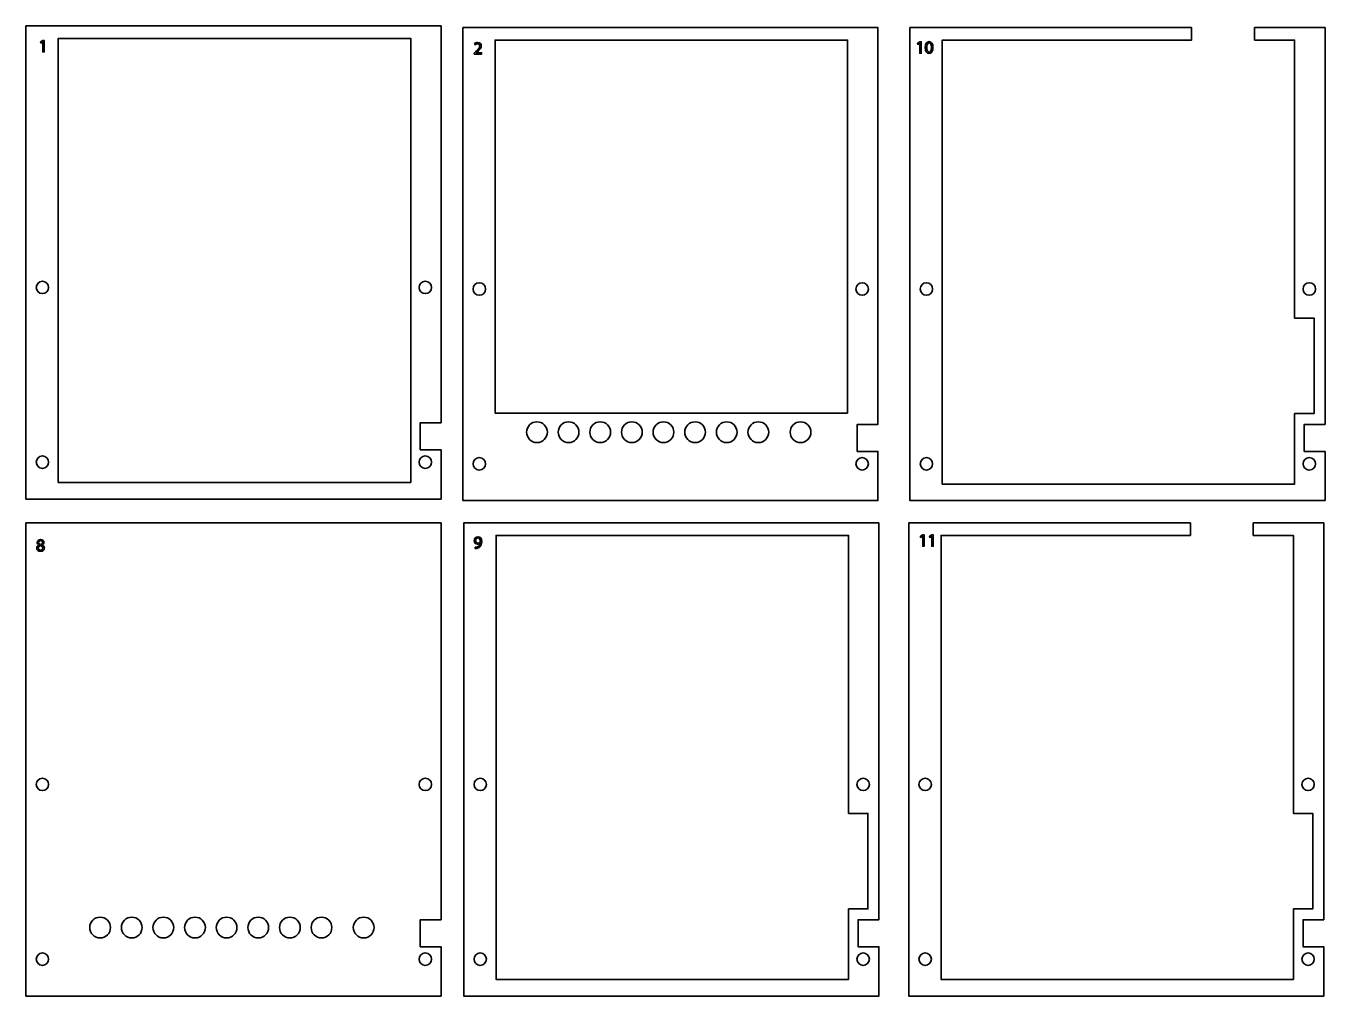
# Model space of a CAD drawing. Header units: inches. Extents: x -46 to 267, y -203 to 31.
import ezdxf

# ---------------------------------------------------------------- set-up
doc = ezdxf.new("R2010")
doc.units = ezdxf.units.IN
doc.header["$MEASUREMENT"] = 0
doc.layers.add('Layer 1', color=7, linetype='Continuous')

# ---------------------------------------------------------------- blocks, each defined once
blk = doc.blocks.new('block 2')
at = {"layer": 'Layer 1', "color": 155, "lineweight": 35, "true_color": 0x2d69b1}
blk.add_open_spline([(62.28, 23.87), (62.28, 23.87), (62.28, 24.1), (62.28, 24.1), (62.28, 24.1), (62.57, 24.38), (62.57, 24.38), (63.28, 25.05), (63.59, 25.4), (63.6, 25.82), (63.6, 26.1), (63.46, 26.36), (63.05, 26.36), (62.8, 26.36), (62.6, 26.23), (62.47, 26.12), (62.47, 26.12), (62.35, 26.39), (62.35, 26.39), (62.54, 26.55), (62.81, 26.67), (63.13, 26.67), (63.72, 26.67), (63.97, 26.26), (63.97, 25.87), (63.97, 25.36), (63.6, 24.95), (63.02, 24.39), (63.02, 24.39), (62.8, 24.19), (62.8, 24.19), (62.8, 24.19), (62.8, 24.18), (62.8, 24.18), (62.8, 24.18), (64.04, 24.18), (64.04, 24.18), (64.04, 24.18), (64.04, 23.87), (64.04, 23.87), (64.04, 23.87), (62.28, 23.87), (62.28, 23.87)], degree=3, knots=[0, 0, 0, 0, 1, 1, 1, 2, 2, 2, 3, 3, 3, 4, 4, 4, 5, 5, 5, 6, 6, 6, 7, 7, 7, 8, 8, 8, 9, 9, 9, 10, 10, 10, 11, 11, 11, 12, 12, 12, 13, 13, 13, 14, 14, 14, 14], dxfattribs=at)
blk = doc.blocks.new('block 4')
at = {"layer": 'Layer 1', "color": 22, "lineweight": 35, "true_color": 0xd41b19}
blk.add_open_spline([(138.38, -67.24), (138.38, -65.86), (139.5, -64.74), (140.88, -64.74), (142.26, -64.74), (143.38, -65.86), (143.38, -67.24), (143.38, -68.62), (142.26, -69.74), (140.88, -69.74), (139.5, -69.74), (138.38, -68.62), (138.38, -67.24)], degree=3, knots=[0, 0, 0, 0, 1, 1, 1, 2, 2, 2, 3, 3, 3, 4, 4, 4, 4], dxfattribs=at)
blk = doc.blocks.new('block 5')
at = {"layer": 'Layer 1', "color": 22, "lineweight": 35, "true_color": 0xd41b19}
blk.add_open_spline([(128.22, -67.24), (128.22, -65.86), (129.34, -64.74), (130.72, -64.74), (132.1, -64.74), (133.22, -65.86), (133.22, -67.24), (133.22, -68.62), (132.1, -69.74), (130.72, -69.74), (129.34, -69.74), (128.22, -68.62), (128.22, -67.24)], degree=3, knots=[0, 0, 0, 0, 1, 1, 1, 2, 2, 2, 3, 3, 3, 4, 4, 4, 4], dxfattribs=at)
blk = doc.blocks.new('block 6')
at = {"layer": 'Layer 1', "color": 22, "lineweight": 35, "true_color": 0xd41b19}
blk.add_open_spline([(120.6, -67.24), (120.6, -65.86), (121.72, -64.74), (123.1, -64.74), (124.48, -64.74), (125.6, -65.86), (125.6, -67.24), (125.6, -68.62), (124.48, -69.74), (123.1, -69.74), (121.72, -69.74), (120.6, -68.62), (120.6, -67.24)], degree=3, knots=[0, 0, 0, 0, 1, 1, 1, 2, 2, 2, 3, 3, 3, 4, 4, 4, 4], dxfattribs=at)
blk = doc.blocks.new('block 7')
at = {"layer": 'Layer 1', "color": 22, "lineweight": 35, "true_color": 0xd41b19}
blk.add_open_spline([(112.98, -67.24), (112.98, -65.86), (114.1, -64.74), (115.48, -64.74), (116.86, -64.74), (117.98, -65.86), (117.98, -67.24), (117.98, -68.62), (116.86, -69.74), (115.48, -69.74), (114.1, -69.74), (112.98, -68.62), (112.98, -67.24)], degree=3, knots=[0, 0, 0, 0, 1, 1, 1, 2, 2, 2, 3, 3, 3, 4, 4, 4, 4], dxfattribs=at)
blk = doc.blocks.new('block 8')
at = {"layer": 'Layer 1', "color": 22, "lineweight": 35, "true_color": 0xd41b19}
blk.add_open_spline([(105.36, -67.24), (105.36, -65.86), (106.48, -64.74), (107.86, -64.74), (109.24, -64.74), (110.36, -65.86), (110.36, -67.24), (110.36, -68.62), (109.24, -69.74), (107.86, -69.74), (106.48, -69.74), (105.36, -68.62), (105.36, -67.24)], degree=3, knots=[0, 0, 0, 0, 1, 1, 1, 2, 2, 2, 3, 3, 3, 4, 4, 4, 4], dxfattribs=at)
blk = doc.blocks.new('block 9')
at = {"layer": 'Layer 1', "color": 22, "lineweight": 35, "true_color": 0xd41b19}
blk.add_open_spline([(97.74, -67.24), (97.74, -65.86), (98.86, -64.74), (100.24, -64.74), (101.62, -64.74), (102.74, -65.86), (102.74, -67.24), (102.74, -68.62), (101.62, -69.74), (100.24, -69.74), (98.86, -69.74), (97.74, -68.62), (97.74, -67.24)], degree=3, knots=[0, 0, 0, 0, 1, 1, 1, 2, 2, 2, 3, 3, 3, 4, 4, 4, 4], dxfattribs=at)
blk = doc.blocks.new('block 10')
at = {"layer": 'Layer 1', "color": 22, "lineweight": 35, "true_color": 0xd41b19}
blk.add_open_spline([(90.12, -67.24), (90.12, -65.86), (91.24, -64.74), (92.62, -64.74), (94, -64.74), (95.12, -65.86), (95.12, -67.24), (95.12, -68.62), (94, -69.74), (92.62, -69.74), (91.24, -69.74), (90.12, -68.62), (90.12, -67.24)], degree=3, knots=[0, 0, 0, 0, 1, 1, 1, 2, 2, 2, 3, 3, 3, 4, 4, 4, 4], dxfattribs=at)
blk = doc.blocks.new('block 11')
at = {"layer": 'Layer 1', "color": 22, "lineweight": 35, "true_color": 0xd41b19}
blk.add_open_spline([(82.5, -67.24), (82.5, -65.86), (83.62, -64.74), (85, -64.74), (86.38, -64.74), (87.5, -65.86), (87.5, -67.24), (87.5, -68.62), (86.38, -69.74), (85, -69.74), (83.62, -69.74), (82.5, -68.62), (82.5, -67.24)], degree=3, knots=[0, 0, 0, 0, 1, 1, 1, 2, 2, 2, 3, 3, 3, 4, 4, 4, 4], dxfattribs=at)
blk = doc.blocks.new('block 12')
at = {"layer": 'Layer 1', "color": 22, "lineweight": 35, "true_color": 0xd41b19}
blk.add_open_spline([(74.88, -67.24), (74.88, -65.86), (76, -64.74), (77.38, -64.74), (78.76, -64.74), (79.88, -65.86), (79.88, -67.24), (79.88, -68.62), (78.76, -69.74), (77.38, -69.74), (76, -69.74), (74.88, -68.62), (74.88, -67.24)], degree=3, knots=[0, 0, 0, 0, 1, 1, 1, 2, 2, 2, 3, 3, 3, 4, 4, 4, 4], dxfattribs=at)
blk = doc.blocks.new('block 3')
at = {"layer": 'Layer 1'}
for name in ['block 12', 'block 11', 'block 10', 'block 9', 'block 8', 'block 7', 'block 6', 'block 5', 'block 4']:
    blk.add_blockref(name, (0, 0), dxfattribs=at)
blk = doc.blocks.new('block 13')
at = {"layer": 'Layer 1', "color": 155, "lineweight": 35, "true_color": 0x2d69b1}
blk.add_lwpolyline([(-41.67, 26.79), (-41.68, 26.79), (-42.15, 26.54), (-42.23, 26.82), (-41.63, 27.14), (-41.31, 27.14), (-41.31, 24.39), (-41.67, 24.39), (-41.67, 26.79)], dxfattribs=at)
blk = doc.blocks.new('block 15')
at = {"layer": 'Layer 1', "color": 12, "lineweight": 35, "true_color": 0xd41919}
blk.add_open_spline([(33.13, -186.61), (33.13, -185.23), (34.25, -184.11), (35.63, -184.11), (37.01, -184.11), (38.13, -185.23), (38.13, -186.61), (38.13, -187.99), (37.01, -189.11), (35.63, -189.11), (34.25, -189.11), (33.13, -187.99), (33.13, -186.61)], degree=3, knots=[0, 0, 0, 0, 1, 1, 1, 2, 2, 2, 3, 3, 3, 4, 4, 4, 4], dxfattribs=at)
blk = doc.blocks.new('block 16')
at = {"layer": 'Layer 1', "color": 12, "lineweight": 35, "true_color": 0xd41919}
blk.add_open_spline([(22.97, -186.61), (22.97, -185.23), (24.09, -184.11), (25.47, -184.11), (26.85, -184.11), (27.97, -185.23), (27.97, -186.61), (27.97, -187.99), (26.85, -189.11), (25.47, -189.11), (24.09, -189.11), (22.97, -187.99), (22.97, -186.61)], degree=3, knots=[0, 0, 0, 0, 1, 1, 1, 2, 2, 2, 3, 3, 3, 4, 4, 4, 4], dxfattribs=at)
blk = doc.blocks.new('block 17')
at = {"layer": 'Layer 1', "color": 12, "lineweight": 35, "true_color": 0xd41919}
blk.add_open_spline([(15.35, -186.61), (15.35, -185.23), (16.47, -184.11), (17.85, -184.11), (19.23, -184.11), (20.35, -185.23), (20.35, -186.61), (20.35, -187.99), (19.23, -189.11), (17.85, -189.11), (16.47, -189.11), (15.35, -187.99), (15.35, -186.61)], degree=3, knots=[0, 0, 0, 0, 1, 1, 1, 2, 2, 2, 3, 3, 3, 4, 4, 4, 4], dxfattribs=at)
blk = doc.blocks.new('block 18')
at = {"layer": 'Layer 1', "color": 12, "lineweight": 35, "true_color": 0xd41919}
blk.add_open_spline([(7.73, -186.61), (7.73, -185.23), (8.85, -184.11), (10.23, -184.11), (11.61, -184.11), (12.73, -185.23), (12.73, -186.61), (12.73, -187.99), (11.61, -189.11), (10.23, -189.11), (8.85, -189.11), (7.73, -187.99), (7.73, -186.61)], degree=3, knots=[0, 0, 0, 0, 1, 1, 1, 2, 2, 2, 3, 3, 3, 4, 4, 4, 4], dxfattribs=at)
blk = doc.blocks.new('block 19')
at = {"layer": 'Layer 1', "color": 12, "lineweight": 35, "true_color": 0xd41919}
blk.add_open_spline([(0.11, -186.61), (0.11, -185.23), (1.23, -184.11), (2.61, -184.11), (3.99, -184.11), (5.11, -185.23), (5.11, -186.61), (5.11, -187.99), (3.99, -189.11), (2.61, -189.11), (1.23, -189.11), (0.11, -187.99), (0.11, -186.61)], degree=3, knots=[0, 0, 0, 0, 1, 1, 1, 2, 2, 2, 3, 3, 3, 4, 4, 4, 4], dxfattribs=at)
blk = doc.blocks.new('block 20')
at = {"layer": 'Layer 1', "color": 12, "lineweight": 35, "true_color": 0xd41919}
blk.add_open_spline([(-7.51, -186.61), (-7.51, -185.23), (-6.39, -184.11), (-5.01, -184.11), (-3.63, -184.11), (-2.51, -185.23), (-2.51, -186.61), (-2.51, -187.99), (-3.63, -189.11), (-5.01, -189.11), (-6.39, -189.11), (-7.51, -187.99), (-7.51, -186.61)], degree=3, knots=[0, 0, 0, 0, 1, 1, 1, 2, 2, 2, 3, 3, 3, 4, 4, 4, 4], dxfattribs=at)
blk = doc.blocks.new('block 21')
at = {"layer": 'Layer 1', "color": 12, "lineweight": 35, "true_color": 0xd41919}
blk.add_open_spline([(-15.13, -186.61), (-15.13, -185.23), (-14.01, -184.11), (-12.63, -184.11), (-11.25, -184.11), (-10.13, -185.23), (-10.13, -186.61), (-10.13, -187.99), (-11.25, -189.11), (-12.63, -189.11), (-14.01, -189.11), (-15.13, -187.99), (-15.13, -186.61)], degree=3, knots=[0, 0, 0, 0, 1, 1, 1, 2, 2, 2, 3, 3, 3, 4, 4, 4, 4], dxfattribs=at)
blk = doc.blocks.new('block 22')
at = {"layer": 'Layer 1', "color": 12, "lineweight": 35, "true_color": 0xd41919}
blk.add_open_spline([(-22.75, -186.61), (-22.75, -185.23), (-21.63, -184.11), (-20.25, -184.11), (-18.87, -184.11), (-17.75, -185.23), (-17.75, -186.61), (-17.75, -187.99), (-18.87, -189.11), (-20.25, -189.11), (-21.63, -189.11), (-22.75, -187.99), (-22.75, -186.61)], degree=3, knots=[0, 0, 0, 0, 1, 1, 1, 2, 2, 2, 3, 3, 3, 4, 4, 4, 4], dxfattribs=at)
blk = doc.blocks.new('block 23')
at = {"layer": 'Layer 1', "color": 12, "lineweight": 35, "true_color": 0xd41919}
blk.add_open_spline([(-30.37, -186.61), (-30.37, -185.23), (-29.25, -184.11), (-27.87, -184.11), (-26.49, -184.11), (-25.37, -185.23), (-25.37, -186.61), (-25.37, -187.99), (-26.49, -189.11), (-27.87, -189.11), (-29.25, -189.11), (-30.37, -187.99), (-30.37, -186.61)], degree=3, knots=[0, 0, 0, 0, 1, 1, 1, 2, 2, 2, 3, 3, 3, 4, 4, 4, 4], dxfattribs=at)
blk = doc.blocks.new('block 14')
at = {"layer": 'Layer 1'}
for name in ['block 23', 'block 22', 'block 21', 'block 20', 'block 19', 'block 18', 'block 17', 'block 16', 'block 15']:
    blk.add_blockref(name, (0, 0), dxfattribs=at)
blk = doc.blocks.new('block 24')
at = {"layer": 'Layer 1', "color": 155, "lineweight": 35, "true_color": 0x2d69b1}
for points, knots in [([(-43.15, -95.2), (-43.15, -94.85), (-42.95, -94.61), (-42.61, -94.46), (-42.61, -94.46), (-42.61, -94.45), (-42.61, -94.45), (-42.92, -94.31), (-43.05, -94.07), (-43.05, -93.83), (-43.05, -93.4), (-42.68, -93.1), (-42.2, -93.1), (-41.67, -93.1), (-41.4, -93.44), (-41.4, -93.78), (-41.4, -94.01), (-41.51, -94.26), (-41.85, -94.42), (-41.85, -94.42), (-41.85, -94.43), (-41.85, -94.43), (-41.51, -94.57), (-41.3, -94.81), (-41.3, -95.14), (-41.3, -95.62), (-41.71, -95.94), (-42.23, -95.94), (-42.81, -95.94), (-43.15, -95.6), (-43.15, -95.2)], [0, 0, 0, 0, 1, 1, 1, 2, 2, 2, 3, 3, 3, 4, 4, 4, 5, 5, 5, 6, 6, 6, 7, 7, 7, 8, 8, 8, 9, 9, 9, 10, 10, 10, 10]), ([(-42.7, -93.81), (-42.7, -94.08), (-42.49, -94.23), (-42.17, -94.32), (-41.94, -94.23), (-41.75, -94.07), (-41.75, -93.82), (-41.75, -93.6), (-41.89, -93.37), (-42.22, -93.37), (-42.53, -93.37), (-42.7, -93.57), (-42.7, -93.81)], [0, 0, 0, 0, 1, 1, 1, 2, 2, 2, 3, 3, 3, 4, 4, 4, 4]), ([(-41.67, -95.18), (-41.67, -94.85), (-41.91, -94.69), (-42.28, -94.58), (-42.6, -94.68), (-42.77, -94.89), (-42.77, -95.15), (-42.79, -95.43), (-42.58, -95.67), (-42.22, -95.67), (-41.89, -95.67), (-41.67, -95.47), (-41.67, -95.18)], [0, 0, 0, 0, 1, 1, 1, 2, 2, 2, 3, 3, 3, 4, 4, 4, 4])]:
    blk.add_open_spline(points, degree=3, knots=knots, dxfattribs=at)
blk = doc.blocks.new('block 25')
at = {"layer": 'Layer 1', "color": 155, "lineweight": 35, "true_color": 0x2d69b1}
for points, knots in [([(62.47, -94.96), (62.55, -94.96), (62.64, -94.96), (62.77, -94.94), (62.98, -94.91), (63.19, -94.82), (63.34, -94.68), (63.53, -94.51), (63.66, -94.27), (63.71, -93.94), (63.71, -93.94), (63.7, -93.94), (63.7, -93.94), (63.54, -94.13), (63.32, -94.24), (63.05, -94.24), (62.55, -94.24), (62.24, -93.87), (62.24, -93.4), (62.24, -92.88), (62.61, -92.42), (63.18, -92.42), (63.74, -92.42), (64.08, -92.88), (64.08, -93.58), (64.08, -94.19), (63.88, -94.61), (63.61, -94.87), (63.4, -95.08), (63.11, -95.21), (62.81, -95.24), (62.68, -95.26), (62.56, -95.26), (62.47, -95.26), (62.47, -95.26), (62.47, -94.96), (62.47, -94.96)], [0, 0, 0, 0, 1, 1, 1, 2, 2, 2, 3, 3, 3, 4, 4, 4, 5, 5, 5, 6, 6, 6, 7, 7, 7, 8, 8, 8, 9, 9, 9, 10, 10, 10, 11, 11, 11, 12, 12, 12, 12]), ([(62.6, -93.37), (62.6, -93.72), (62.81, -93.96), (63.13, -93.96), (63.38, -93.96), (63.58, -93.83), (63.67, -93.67), (63.7, -93.64), (63.71, -93.59), (63.71, -93.53), (63.71, -93.06), (63.53, -92.7), (63.15, -92.7), (62.83, -92.7), (62.6, -92.98), (62.6, -93.37)], [0, 0, 0, 0, 1, 1, 1, 2, 2, 2, 3, 3, 3, 4, 4, 4, 5, 5, 5, 5])]:
    blk.add_open_spline(points, degree=3, knots=knots, dxfattribs=at)
blk = doc.blocks.new('block 26')
at = {"layer": 'Layer 1', "color": 155, "lineweight": 35, "true_color": 0x2d69b1}
blk.add_lwpolyline([(169.6, 26.48), (169.59, 26.48), (169.11, 26.22), (169.04, 26.5), (169.64, 26.83), (169.96, 26.83), (169.96, 24.08), (169.6, 24.08), (169.6, 26.48)], dxfattribs=at)
for points in [[(172.79, 25.48), (172.79, 24.54), (172.44, 24.03), (171.83, 24.03), (171.3, 24.03), (170.93, 24.53), (170.92, 25.44), (170.92, 26.36), (171.32, 26.87), (171.88, 26.87), (172.46, 26.87), (172.79, 26.36), (172.79, 25.48)], [(171.3, 25.44), (171.3, 24.72), (171.52, 24.32), (171.86, 24.32), (172.24, 24.32), (172.42, 24.76), (172.42, 25.46), (172.42, 26.14), (172.25, 26.58), (171.86, 26.58), (171.53, 26.58), (171.3, 26.19), (171.3, 25.44)]]:
    blk.add_open_spline(points, degree=3, knots=[0, 0, 0, 0, 1, 1, 1, 2, 2, 2, 3, 3, 3, 4, 4, 4, 4], dxfattribs=at)
blk = doc.blocks.new('block 27')
at = {"layer": 'Layer 1', "color": 155, "lineweight": 35, "true_color": 0x2d69b1}
for points in [[(170.31, -92.34), (170.3, -92.34), (169.82, -92.6), (169.75, -92.31), (170.35, -91.99), (170.67, -91.99), (170.67, -94.74), (170.31, -94.74), (170.31, -92.34)], [(172.48, -92.34), (172.47, -92.34), (172, -92.6), (171.92, -92.31), (172.53, -91.99), (172.84, -91.99), (172.84, -94.74), (172.48, -94.74), (172.48, -92.34)]]:
    blk.add_lwpolyline(points, dxfattribs=at)

msp = doc.modelspace()

# ---------------------------------------------------------------- linework, layer by layer
at = {"layer": 'Layer 1', "color": 7, "lineweight": 35, "true_color": 0xffffff}
for points in [[(37.29, 30.65), (46.96, 30.65), (54.27, 30.65), (54.27, 27.65), (54.27, -64.97), (49.27, -64.97), (49.27, -71.47), (54.27, -71.47), (54.27, -79.35), (54.27, -83.35), (46.96, -83.35), (-37.95, -83.35), (-45.73, -83.35), (-45.73, -79.35), (-45.73, 27.65), (-45.73, 30.65), (-37.95, 30.65), (22.13, 30.65), (37.29, 30.65)], [(259.93, 30.26), (250.27, 30.26), (250.27, 27.26), (259.93, 27.26), (259.93, -39.74), (264.61, -39.74), (264.61, -62.74), (259.93, -62.74), (259.93, -79.74), (175.03, -79.74), (175.03, 27.26), (235.11, 27.26), (235.11, 30.26), (175.03, 30.26), (167.25, 30.26), (167.25, 27.26), (167.25, -79.74), (167.25, -83.74), (175.03, -83.74), (259.93, -83.74), (267.25, -83.74), (267.25, -79.74), (267.25, -71.86), (262.25, -71.86), (262.25, -65.36), (267.25, -65.36), (267.25, 27.26), (267.25, 30.26), (259.93, 30.26)], [(22.13, 27.65), (-37.95, 27.65), (-37.95, -79.35), (46.96, -79.35), (46.96, 27.65), (37.29, 27.65), (22.13, 27.65)], [(46.96, -89.11), (-37.95, -89.11), (-45.73, -89.11), (-45.73, -92.11), (-45.73, -181.99), (-45.73, -203.11), (-37.95, -203.11), (46.96, -203.11), (54.27, -203.11), (54.27, -191.22), (49.27, -191.22), (49.27, -184.72), (54.27, -184.72), (54.27, -181.99), (54.27, -92.11), (54.27, -89.11), (46.96, -89.11)], [(142.78, -89.11), (152.45, -89.11), (159.76, -89.11), (159.76, -92.11), (159.76, -184.72), (154.76, -184.72), (154.76, -191.22), (159.76, -191.22), (159.76, -199.11), (159.76, -203.11), (152.45, -203.11), (67.55, -203.11), (59.76, -203.11), (59.76, -199.11), (59.76, -92.11), (59.76, -89.11), (67.55, -89.11), (127.62, -89.11), (142.78, -89.11)], [(259.64, -89.11), (249.97, -89.11), (249.97, -92.11), (259.64, -92.11), (259.64, -159.11), (264.31, -159.11), (264.31, -182.11), (259.64, -182.11), (259.64, -199.11), (174.74, -199.11), (174.74, -92.11), (234.81, -92.11), (234.81, -89.11), (174.74, -89.11), (166.95, -89.11), (166.95, -92.11), (166.95, -199.11), (166.95, -203.11), (174.74, -203.11), (259.64, -203.11), (266.95, -203.11), (266.95, -199.11), (266.95, -191.22), (261.95, -191.22), (261.95, -184.72), (266.95, -184.72), (266.95, -92.11), (266.95, -89.11), (259.64, -89.11)], [(127.62, -92.11), (67.55, -92.11), (67.55, -199.11), (152.45, -199.11), (152.45, -182.11), (157.12, -182.11), (157.12, -159.11), (152.45, -159.11), (152.45, -92.11), (142.78, -92.11), (127.62, -92.11)]]:
    msp.add_lwpolyline(points, dxfattribs=at)
at = {"layer": 'Layer 1', "color": 178, "lineweight": 35, "true_color": 0x000001}
for points in [[(152.21, 30.26), (67.31, 30.26), (59.53, 30.26), (59.53, 27.26), (59.53, -62.62), (59.53, -83.74), (67.31, -83.74), (152.21, -83.74), (159.53, -83.74), (159.53, -71.86), (154.53, -71.86), (154.53, -65.36), (159.53, -65.36), (159.53, -62.62), (159.53, 27.26), (159.53, 30.26), (152.21, 30.26)], [(152.21, -62.62), (67.31, -62.62), (67.31, 27.26), (152.21, 27.26), (152.21, -62.62)]]:
    msp.add_lwpolyline(points, dxfattribs=at)
at = {"layer": 'Layer 1', "color": 12, "lineweight": 35, "true_color": 0xd41919}
for points in [[(-40.27, -32.36), (-40.27, -33.19), (-40.94, -33.86), (-41.77, -33.86), (-42.6, -33.86), (-43.27, -33.19), (-43.27, -32.36), (-43.27, -31.53), (-42.6, -30.86), (-41.77, -30.86), (-40.94, -30.86), (-40.27, -31.53), (-40.27, -32.36)], [(51.98, -32.36), (51.98, -33.19), (51.31, -33.86), (50.48, -33.86), (49.66, -33.86), (48.98, -33.19), (48.98, -32.36), (48.98, -31.53), (49.66, -30.86), (50.48, -30.86), (51.31, -30.86), (51.98, -31.53), (51.98, -32.36)], [(172.71, -32.75), (172.71, -33.58), (172.04, -34.25), (171.21, -34.25), (170.38, -34.25), (169.71, -33.58), (169.71, -32.75), (169.71, -31.92), (170.38, -31.25), (171.21, -31.25), (172.04, -31.25), (172.71, -31.92), (172.71, -32.75)], [(264.96, -32.75), (264.96, -33.58), (264.29, -34.25), (263.46, -34.25), (262.63, -34.25), (261.96, -33.58), (261.96, -32.75), (261.96, -31.92), (262.63, -31.25), (263.46, -31.25), (264.29, -31.25), (264.96, -31.92), (264.96, -32.75)], [(-40.27, -74.47), (-40.27, -75.29), (-40.94, -75.97), (-41.77, -75.97), (-42.6, -75.97), (-43.27, -75.29), (-43.27, -74.47), (-43.27, -73.64), (-42.6, -72.97), (-41.77, -72.97), (-40.94, -72.97), (-40.27, -73.64), (-40.27, -74.47)], [(51.98, -74.47), (51.98, -75.29), (51.31, -75.97), (50.48, -75.97), (49.66, -75.97), (48.98, -75.29), (48.98, -74.47), (48.98, -73.64), (49.66, -72.97), (50.48, -72.97), (51.31, -72.97), (51.98, -73.64), (51.98, -74.47)], [(172.71, -74.86), (172.71, -75.69), (172.04, -76.36), (171.21, -76.36), (170.38, -76.36), (169.71, -75.69), (169.71, -74.86), (169.71, -74.03), (170.38, -73.36), (171.21, -73.36), (172.04, -73.36), (172.71, -74.03), (172.71, -74.86)], [(264.96, -74.86), (264.96, -75.69), (264.29, -76.36), (263.46, -76.36), (262.63, -76.36), (261.96, -75.69), (261.96, -74.86), (261.96, -74.03), (262.63, -73.36), (263.46, -73.36), (264.29, -73.36), (264.96, -74.03), (264.96, -74.86)], [(-40.27, -152.12), (-40.27, -152.95), (-40.94, -153.62), (-41.77, -153.62), (-42.6, -153.62), (-43.27, -152.95), (-43.27, -152.12), (-43.27, -151.29), (-42.6, -150.62), (-41.77, -150.62), (-40.94, -150.62), (-40.27, -151.29), (-40.27, -152.12)], [(51.98, -152.12), (51.98, -152.95), (51.31, -153.62), (50.48, -153.62), (49.66, -153.62), (48.98, -152.95), (48.98, -152.12), (48.98, -151.29), (49.66, -150.62), (50.48, -150.62), (51.31, -150.62), (51.98, -151.29), (51.98, -152.12)], [(65.22, -152.12), (65.22, -152.95), (64.55, -153.62), (63.72, -153.62), (62.9, -153.62), (62.22, -152.95), (62.22, -152.12), (62.22, -151.29), (62.9, -150.62), (63.72, -150.62), (64.55, -150.62), (65.22, -151.29), (65.22, -152.12)], [(157.48, -152.12), (157.48, -152.95), (156.8, -153.62), (155.98, -153.62), (155.15, -153.62), (154.48, -152.95), (154.48, -152.12), (154.48, -151.29), (155.15, -150.62), (155.98, -150.62), (156.8, -150.62), (157.48, -151.29), (157.48, -152.12)], [(172.42, -152.12), (172.42, -152.95), (171.74, -153.62), (170.92, -153.62), (170.09, -153.62), (169.42, -152.95), (169.42, -152.12), (169.42, -151.29), (170.09, -150.62), (170.92, -150.62), (171.74, -150.62), (172.42, -151.29), (172.42, -152.12)], [(264.67, -152.12), (264.67, -152.95), (264, -153.62), (263.17, -153.62), (262.34, -153.62), (261.67, -152.95), (261.67, -152.12), (261.67, -151.29), (262.34, -150.62), (263.17, -150.62), (264, -150.62), (264.67, -151.29), (264.67, -152.12)], [(-40.27, -194.22), (-40.27, -195.05), (-40.94, -195.72), (-41.77, -195.72), (-42.6, -195.72), (-43.27, -195.05), (-43.27, -194.22), (-43.27, -193.4), (-42.6, -192.72), (-41.77, -192.72), (-40.94, -192.72), (-40.27, -193.4), (-40.27, -194.22)], [(51.98, -194.22), (51.98, -195.05), (51.31, -195.72), (50.48, -195.72), (49.66, -195.72), (48.98, -195.05), (48.98, -194.22), (48.98, -193.4), (49.66, -192.72), (50.48, -192.72), (51.31, -192.72), (51.98, -193.4), (51.98, -194.22)], [(65.22, -194.22), (65.22, -195.05), (64.55, -195.72), (63.72, -195.72), (62.9, -195.72), (62.22, -195.05), (62.22, -194.22), (62.22, -193.4), (62.9, -192.72), (63.72, -192.72), (64.55, -192.72), (65.22, -193.4), (65.22, -194.22)], [(157.48, -194.22), (157.48, -195.05), (156.8, -195.72), (155.98, -195.72), (155.15, -195.72), (154.48, -195.05), (154.48, -194.22), (154.48, -193.4), (155.15, -192.72), (155.98, -192.72), (156.8, -192.72), (157.48, -193.4), (157.48, -194.22)], [(172.42, -194.22), (172.42, -195.05), (171.74, -195.72), (170.92, -195.72), (170.09, -195.72), (169.42, -195.05), (169.42, -194.22), (169.42, -193.4), (170.09, -192.72), (170.92, -192.72), (171.74, -192.72), (172.42, -193.4), (172.42, -194.22)], [(264.67, -194.22), (264.67, -195.05), (264, -195.72), (263.17, -195.72), (262.34, -195.72), (261.67, -195.05), (261.67, -194.22), (261.67, -193.4), (262.34, -192.72), (263.17, -192.72), (264, -192.72), (264.67, -193.4), (264.67, -194.22)]]:
    msp.add_open_spline(points, degree=3, knots=[0, 0, 0, 0, 1, 1, 1, 2, 2, 2, 3, 3, 3, 4, 4, 4, 4], dxfattribs=at)
at = {"layer": 'Layer 1', "color": 22, "lineweight": 35, "true_color": 0xd41b19}
for points in [[(64.99, -32.75), (64.99, -33.58), (64.32, -34.25), (63.49, -34.25), (62.66, -34.25), (61.99, -33.58), (61.99, -32.75), (61.99, -31.92), (62.66, -31.25), (63.49, -31.25), (64.32, -31.25), (64.99, -31.92), (64.99, -32.75)], [(157.24, -32.75), (157.24, -33.58), (156.57, -34.25), (155.74, -34.25), (154.91, -34.25), (154.24, -33.58), (154.24, -32.75), (154.24, -31.92), (154.91, -31.25), (155.74, -31.25), (156.57, -31.25), (157.24, -31.92), (157.24, -32.75)], [(64.99, -74.86), (64.99, -75.69), (64.32, -76.36), (63.49, -76.36), (62.66, -76.36), (61.99, -75.69), (61.99, -74.86), (61.99, -74.03), (62.66, -73.36), (63.49, -73.36), (64.32, -73.36), (64.99, -74.03), (64.99, -74.86)], [(157.24, -74.86), (157.24, -75.69), (156.57, -76.36), (155.74, -76.36), (154.91, -76.36), (154.24, -75.69), (154.24, -74.86), (154.24, -74.03), (154.91, -73.36), (155.74, -73.36), (156.57, -73.36), (157.24, -74.03), (157.24, -74.86)]]:
    msp.add_open_spline(points, degree=3, knots=[0, 0, 0, 0, 1, 1, 1, 2, 2, 2, 3, 3, 3, 4, 4, 4, 4], dxfattribs=at)

# ---------------------------------------------------------------- block references
at = {"layer": 'Layer 1'}
for name in ['block 13', 'block 2', 'block 26', 'block 3', 'block 24', 'block 25', 'block 27', 'block 14']:
    msp.add_blockref(name, (0, 0), dxfattribs=at)

doc.saveas('drawing.dxf')
